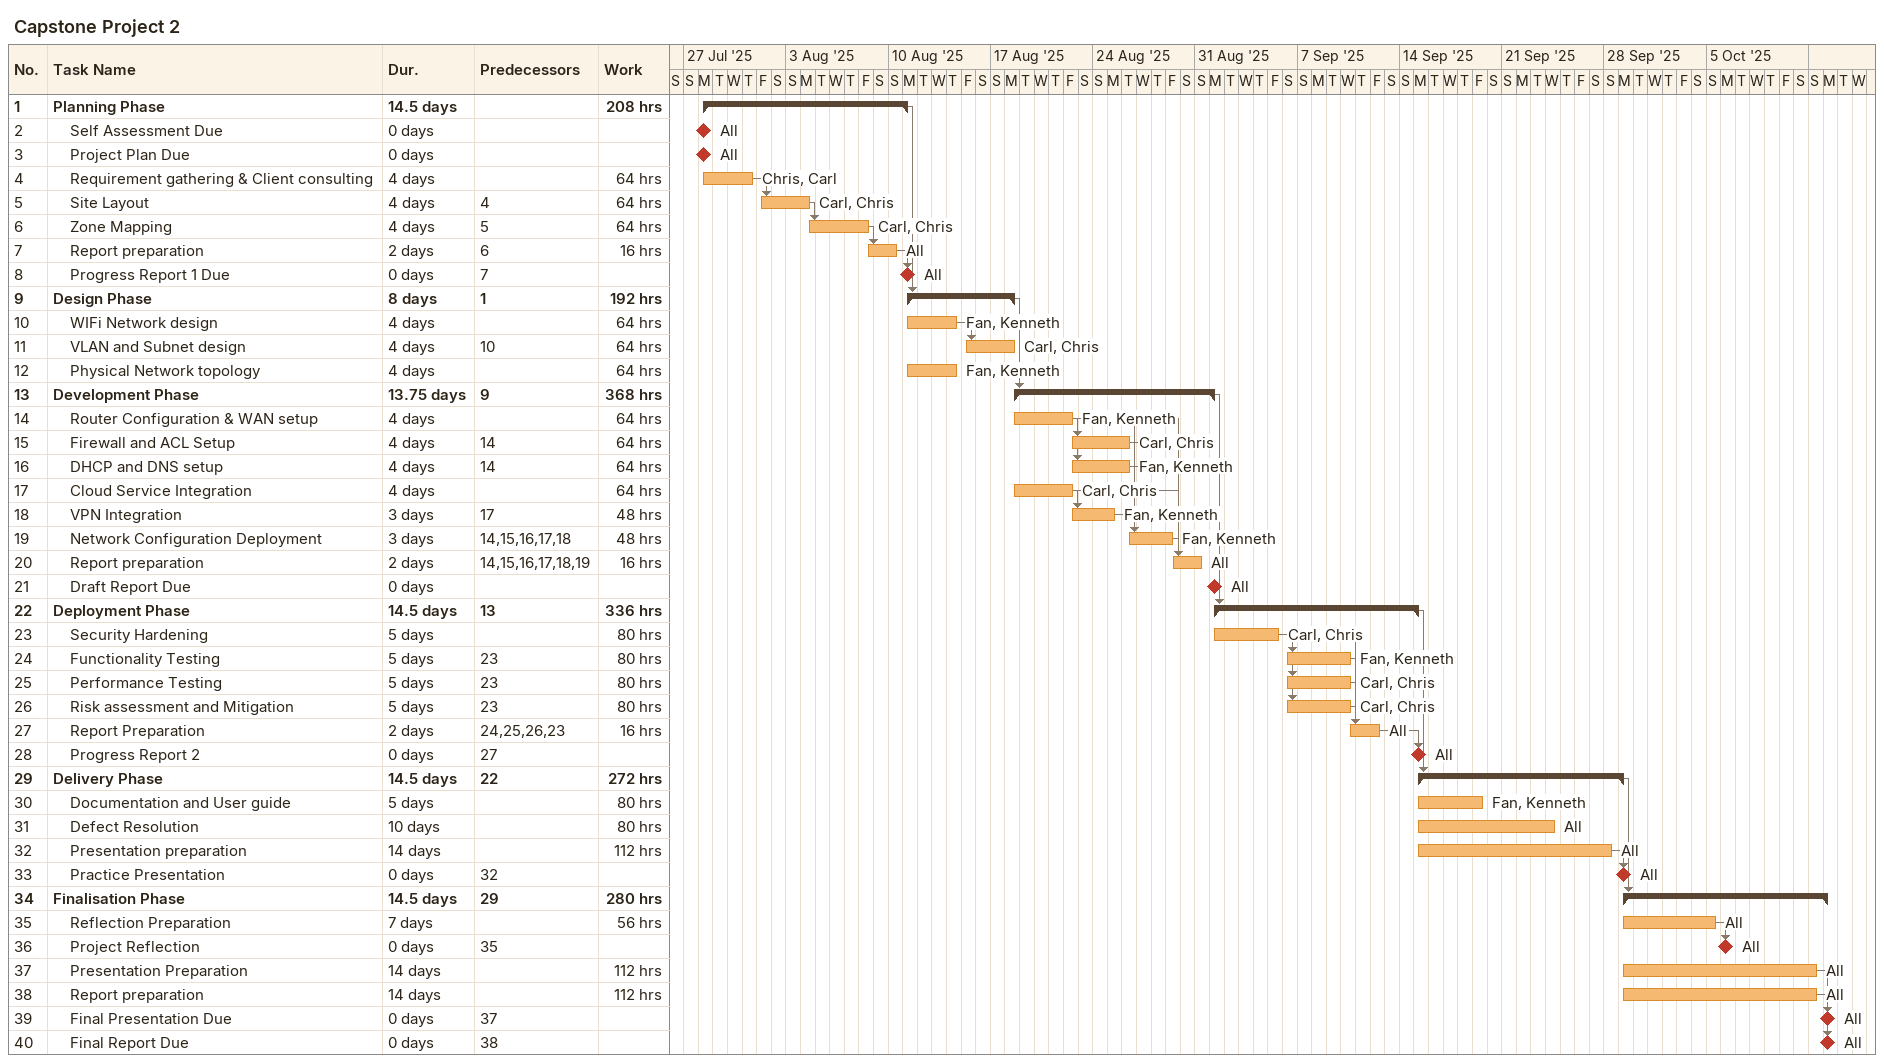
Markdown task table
Capstone Project 2

| ID | Level | Task | Duration | Start | Finish | Predecessors | Resources | Work (h) |
|---|---|---|---|---|---|---|---|---|
| 1 | 1 | **Planning Phase** | 14.5d | 2025-07-28 | 2025-08-11 |  |  | 208 |
| 2 | 2 | Self Assessment Due | 0d | 2025-07-28 | 2025-07-28 |  | All |  |
| 3 | 2 | Project Plan Due | 0d | 2025-07-28 | 2025-07-28 |  | All |  |
| 4 | 2 | Requirement gathering & Client consulting | 4d | 2025-07-28 | 2025-07-31 |  | Chris, Carl | 64 |
| 5 | 2 | Site Layout | 4d | 2025-08-01 | 2025-08-04 | 4 | Carl, Chris | 64 |
| 6 | 2 | Zone Mapping | 4d | 2025-08-04 | 2025-08-08 | 5 | Carl, Chris | 64 |
| 7 | 2 | Report preparation | 2d | 2025-08-08 | 2025-08-10 | 6 | All | 16 |
| 8 | 2 | Progress Report 1 Due | 0d | 2025-08-11 | 2025-08-11 | 7 | All |  |
| 9 | 1 | **Design Phase** | 8d | 2025-08-11 | 2025-08-18 | 1 |  | 192 |
| 10 | 2 | WIFi Network design | 4d | 2025-08-11 | 2025-08-14 |  | Fan, Kenneth | 64 |
| 11 | 2 | VLAN and Subnet design | 4d | 2025-08-15 | 2025-08-18 | 10 | Carl, Chris | 64 |
| 12 | 2 | Physical Network topology | 4d | 2025-08-11 | 2025-08-14 |  | Fan, Kenneth | 64 |
| 13 | 1 | **Development Phase** | 13.75d | 2025-08-18 | 2025-09-01 | 9 |  | 368 |
| 14 | 2 | Router Configuration & WAN setup | 4d | 2025-08-18 | 2025-08-22 |  | Fan, Kenneth | 64 |
| 15 | 2 | Firewall and ACL Setup | 4d | 2025-08-22 | 2025-08-26 | 14 | Carl, Chris | 64 |
| 16 | 2 | DHCP and DNS setup | 4d | 2025-08-22 | 2025-08-26 | 14 | Fan, Kenneth | 64 |
| 17 | 2 | Cloud Service Integration | 4d | 2025-08-18 | 2025-08-22 |  | Carl, Chris | 64 |
| 18 | 2 | VPN Integration | 3d | 2025-08-22 | 2025-08-25 | 17 | Fan, Kenneth | 48 |
| 19 | 2 | Network Configuration Deployment | 3d | 2025-08-26 | 2025-08-29 | 14, 15, 16, 17, 18 | Fan, Kenneth | 48 |
| 20 | 2 | Report preparation | 2d | 2025-08-29 | 2025-08-31 | 14, 15, 16, 17, 18, 19 | All | 16 |
| 21 | 2 | Draft Report Due | 0d | 2025-09-01 | 2025-09-01 |  | All |  |
| 22 | 1 | **Deployment Phase** | 14.5d | 2025-09-01 | 2025-09-15 | 13 |  | 336 |
| 23 | 2 | Security Hardening | 5d | 2025-09-01 | 2025-09-05 |  | Carl, Chris | 80 |
| 24 | 2 | Functionality Testing | 5d | 2025-09-06 | 2025-09-10 | 23 | Fan, Kenneth | 80 |
| 25 | 2 | Performance Testing | 5d | 2025-09-06 | 2025-09-10 | 23 | Carl, Chris | 80 |
| 26 | 2 | Risk assessment and Mitigation | 5d | 2025-09-06 | 2025-09-10 | 23 | Carl, Chris | 80 |
| 27 | 2 | Report Preparation | 2d | 2025-09-10 | 2025-09-12 | 24, 25, 26, 23 | All | 16 |
| 28 | 2 | Progress Report 2 | 0d | 2025-09-15 | 2025-09-15 | 27 | All |  |
| 29 | 1 | **Delivery Phase** | 14.5d | 2025-09-15 | 2025-09-29 | 22 |  | 272 |
| 30 | 2 | Documentation and User guide | 5d | 2025-09-15 | 2025-09-19 |  | Fan, Kenneth | 80 |
| 31 | 2 | Defect Resolution | 10d | 2025-09-15 | 2025-09-24 |  | All | 80 |
| 32 | 2 | Presentation preparation | 14d | 2025-09-15 | 2025-09-28 |  | All | 112 |
| 33 | 2 | Practice Presentation | 0d | 2025-09-29 | 2025-09-29 | 32 | All |  |
| 34 | 1 | **Finalisation Phase** | 14.5d | 2025-09-29 | 2025-10-13 | 29 |  | 280 |
| 35 | 2 | Reflection Preparation | 7d | 2025-09-29 | 2025-10-05 |  | All | 56 |
| 36 | 2 | Project Reflection | 0d | 2025-10-06 | 2025-10-06 | 35 | All |  |
| 37 | 2 | Presentation Preparation | 14d | 2025-09-29 | 2025-10-12 |  | All | 112 |
| 38 | 2 | Report preparation | 14d | 2025-09-29 | 2025-10-12 |  | All | 112 |
| 39 | 2 | Final Presentation Due | 0d | 2025-10-13 | 2025-10-13 | 37 | All |  |
| 40 | 2 | Final Report Due | 0d | 2025-10-13 | 2025-10-13 | 38 | All |  |
